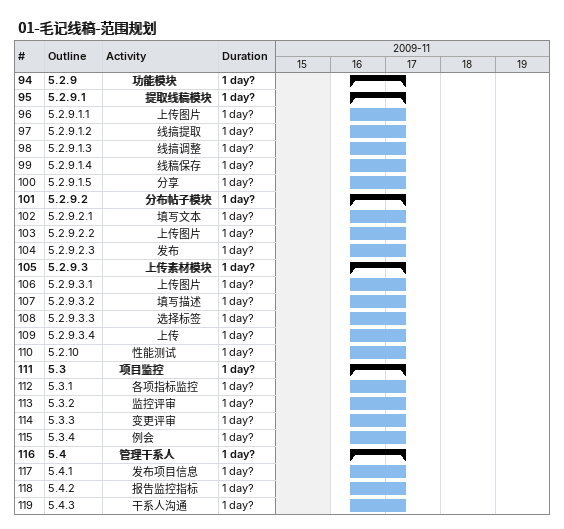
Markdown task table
01-毛记线稿-范围规划

| ID | WBS | Task | Duration | Start | Finish |
|---|---|---|---|---|---|
| 94 | 5.2.9 | **功能模块** | 1d? | 2009-11-16 | 2009-11-17 |
| 95 | 5.2.9.1 | **提取线稿模块** | 1d? | 2009-11-16 | 2009-11-17 |
| 96 | 5.2.9.1.1 | 上传图片 | 1d? | 2009-11-16 | 2009-11-17 |
| 97 | 5.2.9.1.2 | 线搞提取 | 1d? | 2009-11-16 | 2009-11-17 |
| 98 | 5.2.9.1.3 | 线搞调整 | 1d? | 2009-11-16 | 2009-11-17 |
| 99 | 5.2.9.1.4 | 线稿保存 | 1d? | 2009-11-16 | 2009-11-17 |
| 100 | 5.2.9.1.5 | 分享 | 1d? | 2009-11-16 | 2009-11-17 |
| 101 | 5.2.9.2 | **分布帖子模块** | 1d? | 2009-11-16 | 2009-11-17 |
| 102 | 5.2.9.2.1 | 填写文本 | 1d? | 2009-11-16 | 2009-11-17 |
| 103 | 5.2.9.2.2 | 上传图片 | 1d? | 2009-11-16 | 2009-11-17 |
| 104 | 5.2.9.2.3 | 发布 | 1d? | 2009-11-16 | 2009-11-17 |
| 105 | 5.2.9.3 | **上传素材模块** | 1d? | 2009-11-16 | 2009-11-17 |
| 106 | 5.2.9.3.1 | 上传图片 | 1d? | 2009-11-16 | 2009-11-17 |
| 107 | 5.2.9.3.2 | 填写描述 | 1d? | 2009-11-16 | 2009-11-17 |
| 108 | 5.2.9.3.3 | 选择标签 | 1d? | 2009-11-16 | 2009-11-17 |
| 109 | 5.2.9.3.4 | 上传 | 1d? | 2009-11-16 | 2009-11-17 |
| 110 | 5.2.10 | 性能测试 | 1d? | 2009-11-16 | 2009-11-17 |
| 111 | 5.3 | **项目监控** | 1d? | 2009-11-16 | 2009-11-17 |
| 112 | 5.3.1 | 各项指标监控 | 1d? | 2009-11-16 | 2009-11-17 |
| 113 | 5.3.2 | 监控评审 | 1d? | 2009-11-16 | 2009-11-17 |
| 114 | 5.3.3 | 变更评审 | 1d? | 2009-11-16 | 2009-11-17 |
| 115 | 5.3.4 | 例会 | 1d? | 2009-11-16 | 2009-11-17 |
| 116 | 5.4 | **管理干系人** | 1d? | 2009-11-16 | 2009-11-17 |
| 117 | 5.4.1 | 发布项目信息 | 1d? | 2009-11-16 | 2009-11-17 |
| 118 | 5.4.2 | 报告监控指标 | 1d? | 2009-11-16 | 2009-11-17 |
| 119 | 5.4.3 | 干系人沟通 | 1d? | 2009-11-16 | 2009-11-17 |
